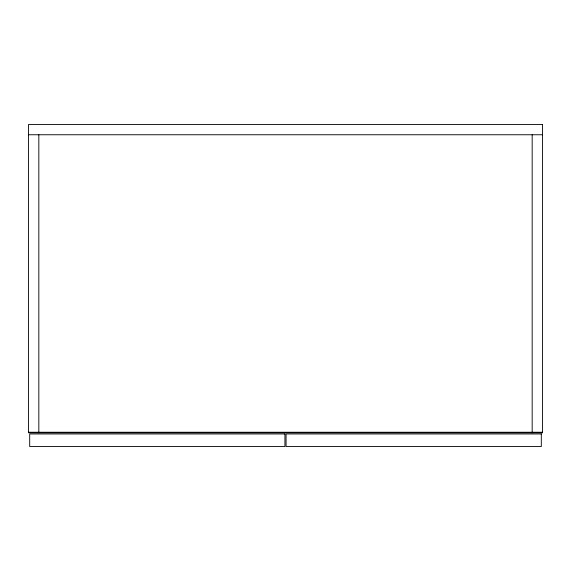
<?xml version="1.0" encoding="UTF-8"?>
<svg xmlns="http://www.w3.org/2000/svg" width="571" height="571" viewBox="0 0 571 571"><rect width="100%" height="100%" fill="white"/><g stroke="black" fill="none" stroke-linecap="round" stroke-linejoin="round"><path stroke-width="0.86" d="M28.55 134.756L542.45 134.756M28.55 432.247L542.45 432.247M532.172 134.756L532.172 432.818M38.828 134.756L38.828 432.818M542.45 124.478L28.55 124.478L28.55 432.818L542.45 432.818L542.45 124.478M284.929 433.96L29.692 433.96L29.692 446.522L284.929 446.522L284.929 433.96M541.308 433.96L286.071 433.96L286.071 446.522L541.308 446.522L541.308 433.96"/></g></svg>
